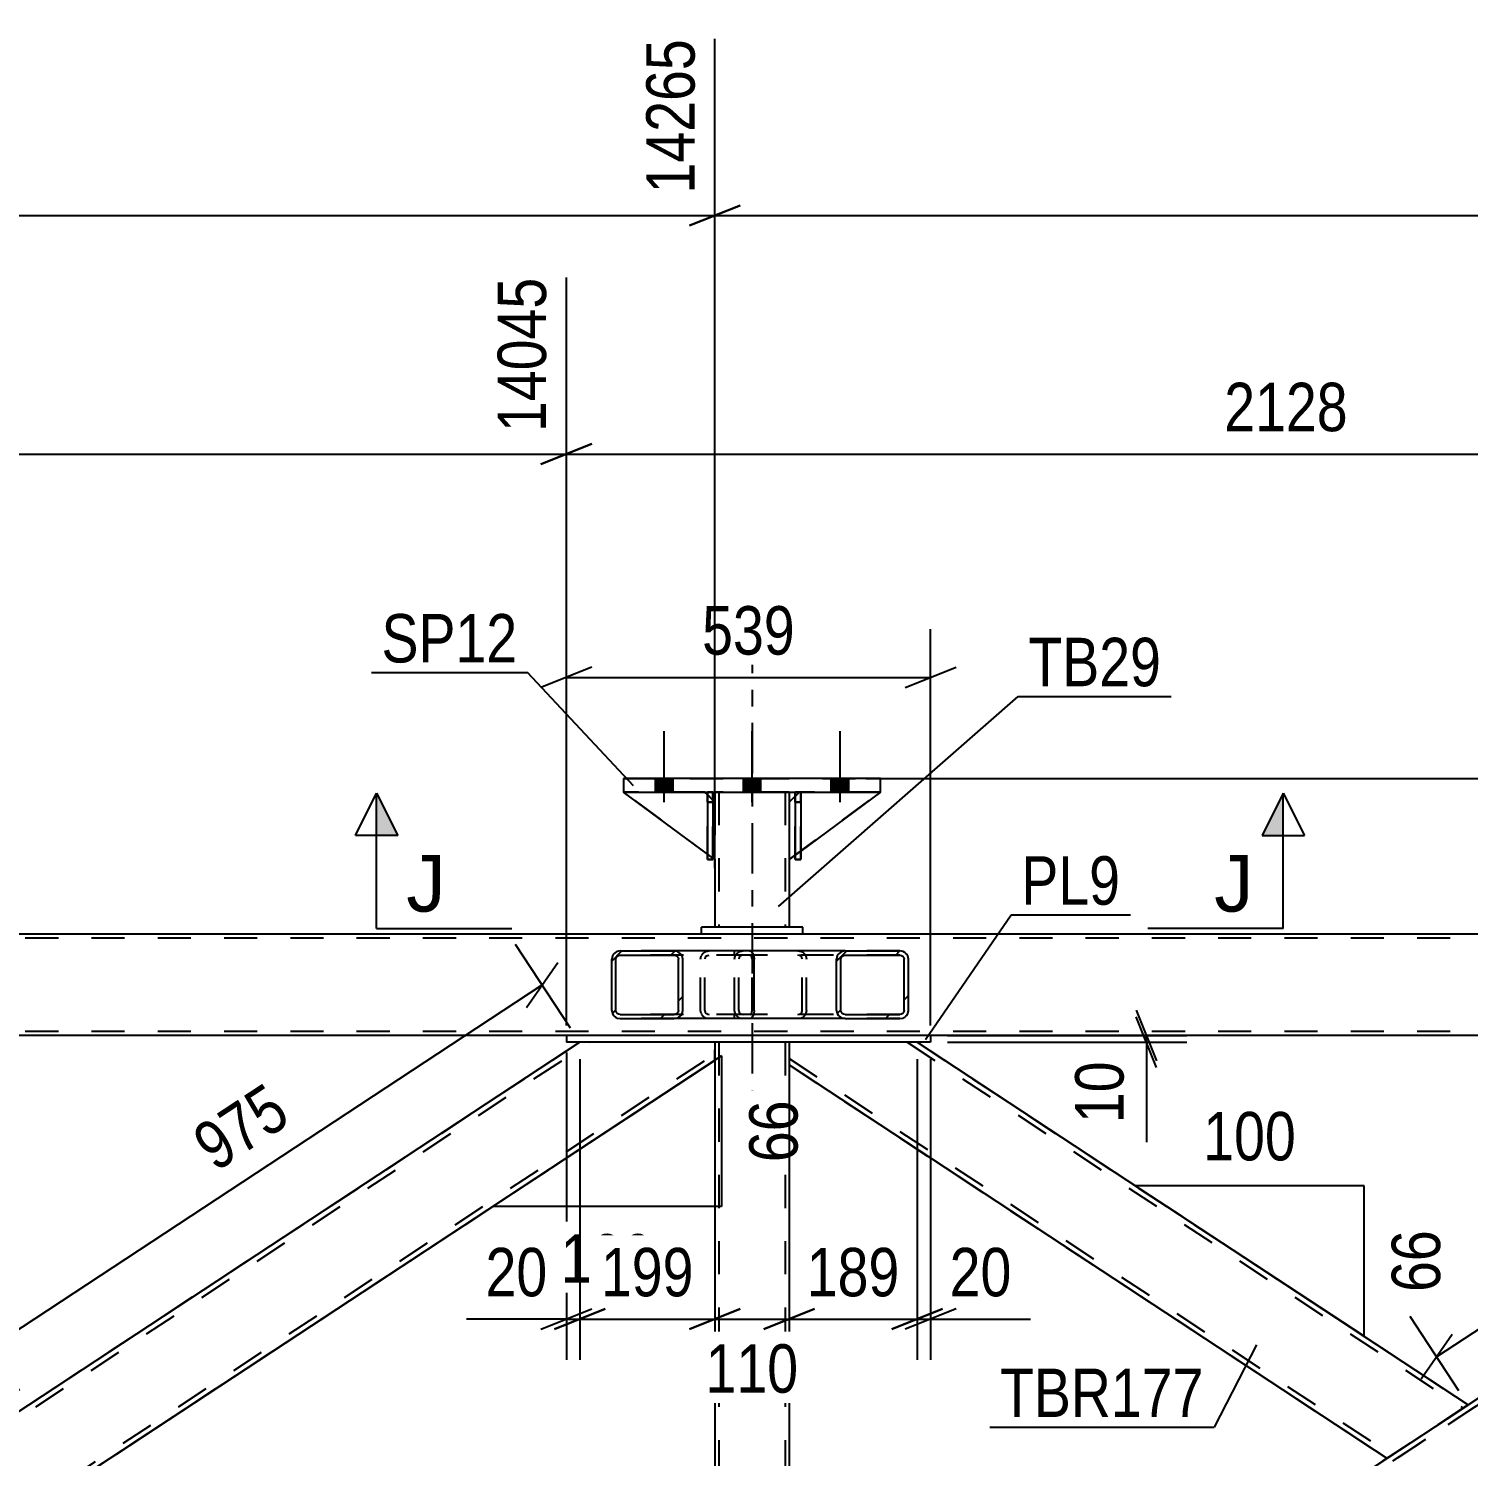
# Model space of a CAD drawing. Header units: millimetres. Extents: x -851 to 338, y -786 to 55.
# Drawn here: x -304.8 to -219.7, y -452.3 to -367.9 of the extents above; entities that cross this region are included whole.
import ezdxf

# ---------------------------------------------------------------- set-up
doc = ezdxf.new("R2010")
doc.units = ezdxf.units.MM
doc.linetypes.add('DXK_LINE_DOT2', pattern=[3.9198, 1.9599, -1.9599])
doc.linetypes.add('DXK_LINE_DOT3', pattern=[5.9187, 2.979, -0.9799, 0.9799, -0.9799])
doc.styles.add('Arial', font='ARIAL.TTF', dxfattribs={"height": 0.2})
doc.styles.add('Arial Narrow', font='ARIALN.TTF', dxfattribs={"height": 0.2})

# ---------------------------------------------------------------- blocks, each defined once
blk = doc.blocks.new('Bolt-232933133-2514 - 2503')
at = {"linetype": 'Continuous'}
for points in [[(-267.723, -413.059), (-266.683, -413.059), (-266.683, -412.259), (-267.723, -412.259)], [(-267.723, -413.059), (-266.683, -413.059), (-266.683, -412.259), (-267.723, -412.259)], [(-267.723, -413.059), (-266.683, -413.059), (-266.683, -412.259), (-267.723, -412.259)], [(-262.523, -413.059), (-261.483, -413.059), (-261.483, -412.259), (-262.523, -412.259)], [(-262.523, -413.059), (-261.483, -413.059), (-261.483, -412.259), (-262.523, -412.259)], [(-257.323, -413.059), (-256.283, -413.059), (-256.283, -412.259), (-257.323, -412.259)], [(-257.323, -413.059), (-256.283, -413.059), (-256.283, -412.259), (-257.323, -412.259)], [(-257.323, -413.059), (-256.283, -413.059), (-256.283, -412.259), (-257.323, -412.259)]]:
    blk.add_hatch(color=1, dxfattribs=at).paths.add_polyline_path(points)
at = {"color": 1, "linetype": 'Continuous'}
for p, q in [((-267.203, -413.659), (-267.203, -409.459)), ((-267.203, -413.659), (-267.203, -409.459)), ((-267.203, -413.659), (-267.203, -409.459)), ((-262.003, -413.659), (-262.003, -409.459)), ((-262.003, -413.659), (-262.003, -409.459)), ((-256.803, -413.659), (-256.803, -409.459)), ((-256.803, -413.659), (-256.803, -409.459)), ((-256.803, -413.659), (-256.803, -409.459)), ((-267.723, -413.059), (-267.723, -412.259)), ((-267.723, -413.059), (-267.723, -412.259)), ((-267.723, -413.059), (-267.723, -412.259)), ((-266.683, -413.059), (-266.683, -412.259)), ((-266.683, -413.059), (-266.683, -412.259)), ((-266.683, -413.059), (-266.683, -412.259)), ((-262.523, -413.059), (-262.523, -412.259)), ((-262.523, -413.059), (-262.523, -412.259)), ((-261.483, -413.059), (-261.483, -412.259)), ((-261.483, -413.059), (-261.483, -412.259)), ((-257.323, -413.059), (-257.323, -412.259)), ((-257.323, -413.059), (-257.323, -412.259)), ((-257.323, -413.059), (-257.323, -412.259)), ((-256.283, -413.059), (-256.283, -412.259)), ((-256.283, -413.059), (-256.283, -412.259)), ((-256.283, -413.059), (-256.283, -412.259))]:
    blk.add_line(p, q, dxfattribs=at)
blk = doc.blocks.new('Part-232933133-2861 - 2503')
at = {"color": 7, "linetype": 'DXK_LINE_DOT2'}
for p, q in [((-259.815, -427.86), (-259.815, -429.2)), ((-252.245, -427.86), (-259.815, -427.86)), ((-252.827, -427.86), (-219.942, -449.492)), ((-252.827, -427.86), (-219.942, -449.492)), ((-252.245, -427.86), (-219.651, -449.3)), ((-259.815, -428.817), (-224.164, -452.268)), ((-259.815, -428.817), (-224.164, -452.268)), ((-259.815, -429.2), (-224.455, -452.46)), ((-219.821, -449.412), (-220.233, -449.683)), ((-219.675, -449.316), (-219.651, -449.3)), ((-219.651, -449.3), (-219.675, -449.316)), ((-224.455, -452.46), (-224.431, -452.444)), ((-224.431, -452.444), (-224.455, -452.46)), ((-224.164, -452.268), (-224.141, -452.254)), ((-223.872, -452.077), (-223.872, -452.077)), ((-223.872, -452.077), (-223.872, -452.077))]:
    blk.add_line(p, q, dxfattribs=at)
at = {"color": 2, "linetype": 'Continuous'}
for p, q in [((-252.245, -427.86), (-219.651, -449.3)), ((-259.815, -429.2), (-224.455, -452.46)), ((-219.695, -449.329), (-220.233, -449.683)), ((-219.675, -449.316), (-219.695, -449.329)), ((-220.233, -449.683), (-224.431, -452.444))]:
    blk.add_line(p, q, dxfattribs=at)
blk = doc.blocks.new('Part-232933133-2669 - 2503')
at = {"color": 7, "linetype": 'DXK_LINE_DOT2'}
for p, q in [((-259.203, -413.059), (-259.803, -413.659)), ((-259.803, -417.059), (-254.403, -413.059)), ((-259.803, -413.659), (-259.803, -417.059)), ((-254.403, -413.059), (-259.203, -413.059))]:
    blk.add_line(p, q, dxfattribs=at)
blk = doc.blocks.new('Part-232933133-2673 - 2503')
at = {"color": 7, "linetype": 'DXK_LINE_DOT2'}
for p, q in [((-264.65, -413.659), (-264.65, -413.059)), ((-264.65, -413.059), (-264.65, -413.059)), ((-264.65, -413.059), (-264.65, -417.059)), ((-264.33, -413.059), (-264.65, -413.059)), ((-264.65, -417.059), (-264.65, -413.659)), ((-264.65, -413.659), (-264.33, -413.659)), ((-264.33, -413.659), (-264.33, -413.059)), ((-264.33, -417.059), (-264.33, -413.059)), ((-264.33, -413.659), (-264.33, -417.059)), ((-264.65, -417.059), (-264.33, -417.059))]:
    blk.add_line(p, q, dxfattribs=at)
blk = doc.blocks.new('Part-232933133-2670 - 2503')
at = {"color": 2, "linetype": 'Continuous'}
for p, q in [((-259.13, -413.059), (-259.45, -413.059)), ((-259.45, -413.059), (-259.45, -417.059)), ((-259.13, -413.059), (-259.13, -413.059)), ((-259.13, -413.059), (-259.13, -417.059)), ((-259.13, -417.059), (-259.45, -417.059))]:
    blk.add_line(p, q, dxfattribs=at)
at = {"color": 7, "linetype": 'DXK_LINE_DOT2'}
for p, q in [((-259.45, -413.659), (-259.45, -413.059)), ((-259.13, -413.659), (-259.45, -413.659)), ((-259.45, -413.659), (-259.45, -417.059)), ((-259.13, -413.659), (-259.13, -413.059)), ((-259.13, -413.059), (-259.13, -413.059)), ((-259.13, -417.059), (-259.13, -413.659))]:
    blk.add_line(p, q, dxfattribs=at)
blk = doc.blocks.new('Part-232933133-2667 - 2503')
at = {"color": 7, "linetype": 'DXK_LINE_DOT2'}
for p, q in [((-264.204, -417.059), (-269.603, -413.059)), ((-269.603, -413.059), (-264.804, -413.059)), ((-264.804, -413.059), (-264.204, -413.659)), ((-264.204, -413.659), (-264.804, -413.059)), ((-264.204, -413.659), (-264.204, -417.059)), ((-264.204, -413.659), (-264.204, -413.659)), ((-264.204, -413.659), (-264.204, -417.059))]:
    blk.add_line(p, q, dxfattribs=at)
blk = doc.blocks.new('Part-232933133-2666 - 2503')
at = {"color": 2, "linetype": 'Continuous'}
for p, q in [((-264.649, -416.729), (-269.603, -413.059)), ((-264.65, -413.213), (-264.804, -413.059)), ((-264.204, -413.659), (-264.33, -413.533)), ((-264.204, -413.659), (-264.204, -413.659)), ((-264.204, -417.059), (-264.204, -413.659)), ((-264.329, -416.966), (-264.204, -417.059)), ((-264.204, -417.059), (-264.204, -417.059))]:
    blk.add_line(p, q, dxfattribs=at)
at = {"color": 7, "linetype": 'DXK_LINE_DOT2'}
for p, q in [((-264.804, -413.059), (-269.603, -413.059)), ((-264.804, -413.059), (-264.204, -413.659)), ((-264.33, -413.533), (-264.65, -413.213)), ((-264.204, -413.659), (-264.204, -417.059)), ((-264.329, -416.966), (-264.649, -416.729))]:
    blk.add_line(p, q, dxfattribs=at)
blk = doc.blocks.new('Part-232933133-2602 - 2503')
at = {"color": 2, "linetype": 'Continuous'}
for p, q in [((-265.003, -421.46), (-791.796, -421.46)), ((-118.884, -421.46), (-259.003, -421.46)), ((-272.991, -427.46), (-336.579, -427.46)), ((-187.856, -427.46), (-251.445, -427.46))]:
    blk.add_line(p, q, dxfattribs=at)
at = {"color": 7, "linetype": 'DXK_LINE_DOT2'}
for p, q in [((-114.884, -421.7), (-791.796, -421.7)), ((-259.003, -421.46), (-265.003, -421.46)), ((-114.884, -427.22), (-791.796, -427.22)), ((-251.445, -427.46), (-272.991, -427.46))]:
    blk.add_line(p, q, dxfattribs=at)
blk = doc.blocks.new('Part-232933133-2671 - 2503')
at = {"color": 2, "linetype": 'Continuous'}
for p, q in [((-264.33, -413.059), (-264.65, -413.059)), ((-264.65, -413.059), (-264.649, -417.059)), ((-264.33, -413.059), (-264.33, -413.059)), ((-264.33, -413.059), (-264.329, -417.059)), ((-264.329, -417.059), (-264.649, -417.059))]:
    blk.add_line(p, q, dxfattribs=at)
at = {"color": 7, "linetype": 'DXK_LINE_DOT2'}
for p, q in [((-264.649, -413.659), (-264.65, -413.059)), ((-264.329, -413.659), (-264.649, -413.659)), ((-264.649, -413.659), (-264.649, -417.059)), ((-264.329, -413.659), (-264.33, -413.059)), ((-264.33, -413.059), (-264.33, -413.059)), ((-264.329, -417.059), (-264.329, -413.659))]:
    blk.add_line(p, q, dxfattribs=at)
blk = doc.blocks.new('Part-232933133-2668 - 2503')
at = {"color": 2, "linetype": 'Continuous'}
for p, q in [((-259.45, -413.306), (-259.803, -413.659)), ((-259.803, -413.659), (-259.803, -417.059)), ((-254.403, -413.059), (-259.13, -416.56)), ((-259.45, -416.797), (-259.803, -417.059))]:
    blk.add_line(p, q, dxfattribs=at)
at = {"color": 7, "linetype": 'DXK_LINE_DOT2'}
for p, q in [((-259.203, -413.059), (-259.45, -413.306)), ((-254.403, -413.059), (-259.203, -413.059)), ((-259.13, -416.56), (-259.45, -416.797))]:
    blk.add_line(p, q, dxfattribs=at)
blk = doc.blocks.new('Part-232933133-2672 - 2503')
at = {"color": 7, "linetype": 'DXK_LINE_DOT2'}
for p, q in [((-259.45, -413.659), (-259.45, -413.059)), ((-259.45, -413.059), (-259.45, -413.059)), ((-259.45, -413.059), (-259.45, -417.059)), ((-259.13, -413.059), (-259.45, -413.059)), ((-259.45, -417.059), (-259.45, -413.659)), ((-259.45, -413.659), (-259.13, -413.659)), ((-259.13, -413.659), (-259.13, -413.059)), ((-259.13, -417.059), (-259.13, -413.059)), ((-259.13, -413.659), (-259.13, -417.059)), ((-259.45, -417.059), (-259.13, -417.059))]:
    blk.add_line(p, q, dxfattribs=at)
blk = doc.blocks.new('Part-232933133-2674 - 2503')
at = {"color": 2, "linetype": 'Continuous'}
for p, q in [((-259.003, -421.06), (-265.003, -421.06)), ((-265.003, -421.46), (-265.003, -421.06)), ((-259.003, -421.46), (-259.003, -421.06)), ((-259.003, -421.46), (-265.003, -421.46))]:
    blk.add_line(p, q, dxfattribs=at)
blk = doc.blocks.new('Part-232933133-2679 - 2503')
at = {"color": 2, "linetype": 'Continuous'}
for p, q in [((-254.403, -412.259), (-269.603, -412.259)), ((-269.603, -412.259), (-269.603, -413.059)), ((-254.403, -413.059), (-254.403, -412.259)), ((-269.603, -413.059), (-254.403, -413.059))]:
    blk.add_line(p, q, dxfattribs=at)
at = {"color": 7, "linetype": 'DXK_LINE_DOT2'}
for p, q in [((-269.603, -412.259), (-254.403, -412.259)), ((-269.603, -413.059), (-254.403, -413.059))]:
    blk.add_line(p, q, dxfattribs=at)
blk = doc.blocks.new('Part-232933133-2694 - 2503')
at = {"color": 7, "linetype": 'DXK_LINE_DOT3'}
blk.add_line((-262.003, -403.059), (-262.003, -431.06), dxfattribs=at)
at = {"color": 2, "linetype": 'Continuous'}
for p, q in [((-264.203, -413.059), (-264.203, -413.659)), ((-259.803, -413.059), (-259.803, -413.659)), ((-264.203, -417.059), (-264.203, -421.06)), ((-259.803, -417.059), (-259.803, -421.06))]:
    blk.add_line(p, q, dxfattribs=at)
at = {"color": 7, "linetype": 'DXK_LINE_DOT2'}
for p, q in [((-259.803, -413.059), (-264.203, -413.059)), ((-264.203, -413.659), (-264.203, -417.059)), ((-263.963, -413.059), (-263.963, -421.06)), ((-260.043, -413.059), (-260.043, -421.06)), ((-259.803, -413.659), (-259.803, -417.059)), ((-259.803, -421.06), (-264.203, -421.06))]:
    blk.add_line(p, q, dxfattribs=at)
blk = doc.blocks.new('Part-232933133-2784 - 2503')
at = {"color": 2, "linetype": 'Continuous'}
for p, q in [((-251.445, -427.46), (-272.991, -427.46)), ((-272.991, -427.46), (-272.991, -427.86)), ((-251.445, -427.86), (-272.991, -427.86)), ((-251.445, -427.46), (-251.445, -427.86))]:
    blk.add_line(p, q, dxfattribs=at)
blk = doc.blocks.new('Part-232933133-2917 - 2503')
at = {"linetype": 'Continuous'}
h = blk.add_hatch(dxfattribs=at)
h.set_pattern_fill('', scale=0.7, style=0, pattern_type=0)
h.set_pattern_definition([(45, (-270.2689, -426.1638), (-1.57154, 1.57154), [])])
h.paths.add_polyline_path([(-270.307, -425.98), (-270.269, -426.164), (-270.16, -426.32), (-269.996, -426.424), (-269.804, -426.46), (-266.614, -426.46), (-266.422, -426.424), (-266.258, -426.32), (-266.149, -426.164), (-266.111, -425.98), (-266.111, -422.94), (-266.149, -422.756), (-266.258, -422.601), (-266.422, -422.497), (-266.614, -422.46), (-269.804, -422.46), (-269.996, -422.497), (-270.16, -422.601), (-270.269, -422.756), (-270.307, -422.94)])
h.paths.add_polyline_path([(-270.036, -422.848), (-269.982, -422.77), (-269.9, -422.718), (-269.804, -422.7), (-266.614, -422.7), (-266.518, -422.718), (-266.436, -422.77), (-266.382, -422.848), (-266.363, -422.94), (-266.363, -425.98), (-266.382, -426.072), (-266.436, -426.15), (-266.518, -426.202), (-266.614, -426.22), (-269.804, -426.22), (-269.9, -426.202), (-269.982, -426.15), (-270.036, -426.072), (-270.055, -425.98), (-270.055, -422.94)])
at = {"color": 2, "linetype": 'Continuous'}
for p, q in [((-270.269, -422.756), (-270.307, -422.94)), ((-270.307, -425.98), (-270.307, -422.94)), ((-270.055, -422.94), (-270.036, -422.848)), ((-270.055, -425.98), (-270.055, -422.94)), ((-270.036, -422.848), (-269.982, -422.77)), ((-269.804, -422.46), (-269.996, -422.497)), ((-269.982, -422.77), (-269.9, -422.718)), ((-269.9, -422.718), (-269.804, -422.7)), ((-269.804, -422.46), (-266.614, -422.46)), ((-269.804, -422.7), (-266.614, -422.7)), ((-262.142, -422.46), (-266.614, -422.46)), ((-266.422, -422.497), (-266.614, -422.46)), ((-266.614, -422.7), (-266.518, -422.718)), ((-266.518, -422.718), (-266.436, -422.77)), ((-266.436, -422.77), (-266.382, -422.848)), ((-266.382, -422.848), (-266.363, -422.94)), ((-266.363, -425.98), (-266.363, -422.94)), ((-266.111, -422.94), (-266.149, -422.756)), ((-266.111, -425.98), (-266.111, -422.94)), ((-262.142, -422.46), (-262.039, -422.497)), ((-262.039, -422.497), (-261.952, -422.601)), ((-261.952, -422.601), (-261.893, -422.756)), ((-261.893, -422.756), (-261.873, -422.94)), ((-261.873, -425.98), (-261.873, -422.94)), ((-270.307, -425.98), (-270.269, -426.164)), ((-270.036, -426.072), (-270.055, -425.98)), ((-269.982, -426.15), (-270.036, -426.072)), ((-269.996, -426.424), (-269.804, -426.46)), ((-269.9, -426.202), (-269.982, -426.15)), ((-269.804, -426.22), (-269.9, -426.202)), ((-269.804, -426.22), (-266.614, -426.22)), ((-269.804, -426.46), (-266.614, -426.46)), ((-266.518, -426.202), (-266.614, -426.22)), ((-266.614, -426.46), (-266.422, -426.424)), ((-262.142, -426.46), (-266.614, -426.46)), ((-266.436, -426.15), (-266.518, -426.202)), ((-266.382, -426.072), (-266.436, -426.15)), ((-266.363, -425.98), (-266.382, -426.072)), ((-266.149, -426.164), (-266.111, -425.98)), ((-262.039, -426.424), (-262.142, -426.46)), ((-261.952, -426.32), (-262.039, -426.424)), ((-261.893, -426.164), (-261.952, -426.32)), ((-261.873, -425.98), (-261.893, -426.164))]:
    blk.add_line(p, q, dxfattribs=at)
at = {"color": 7, "linetype": 'DXK_LINE_DOT2'}
for p, q in [((-266.614, -422.46), (-269.804, -422.46)), ((-262.142, -422.7), (-269.804, -422.7)), ((-265.052, -422.94), (-265.014, -422.756)), ((-265.052, -425.98), (-265.052, -422.94)), ((-264.781, -422.848), (-264.801, -422.94)), ((-264.801, -425.98), (-264.801, -422.94)), ((-264.727, -422.77), (-264.781, -422.848)), ((-264.742, -422.497), (-264.549, -422.46)), ((-264.727, -422.77), (-264.705, -422.756)), ((-264.705, -422.756), (-264.645, -422.718)), ((-264.645, -422.718), (-264.549, -422.7)), ((-263.04, -422.7), (-263.04, -422.46)), ((-262.09, -422.718), (-262.142, -422.7)), ((-262.047, -422.77), (-262.09, -422.718)), ((-262.017, -422.848), (-262.047, -422.77)), ((-262.007, -422.94), (-262.017, -422.848)), ((-262.007, -425.98), (-262.007, -422.94)), ((-262.142, -426.22), (-269.804, -426.22)), ((-266.614, -426.46), (-269.804, -426.46)), ((-265.014, -426.164), (-265.052, -425.98)), ((-264.801, -425.98), (-264.781, -426.072)), ((-264.781, -426.072), (-264.727, -426.15)), ((-264.549, -426.46), (-264.742, -426.424)), ((-264.727, -426.15), (-264.705, -426.164)), ((-264.705, -426.164), (-264.645, -426.202)), ((-264.645, -426.202), (-264.549, -426.22)), ((-263.04, -426.46), (-263.04, -426.22)), ((-262.142, -426.22), (-262.09, -426.202)), ((-262.09, -426.202), (-262.047, -426.15)), ((-262.047, -426.15), (-262.017, -426.072)), ((-262.017, -426.072), (-262.007, -425.98))]:
    blk.add_line(p, q, dxfattribs=at)
at = {"color": 2, "linetype": 'Continuous'}
for centre, start, end in [((-269.819, -422.956), 111.15131, 156.10486), ((-266.599, -422.956), 23.89514, 68.84869), ((-269.819, -425.964), 203.89514, 248.84869), ((-266.599, -425.964), 291.15131, 336.10486)]:
    blk.add_arc(centre, 0.492, start, end, dxfattribs=at)
at = {"color": 7, "linetype": 'DXK_LINE_DOT2'}
for centre, start, end in [((-264.564, -422.956), 111.15132, 156.10486), ((-264.564, -425.964), 203.89514, 248.84868)]:
    blk.add_arc(centre, 0.492, start, end, dxfattribs=at)
blk = doc.blocks.new('Part-232933133-2937 - 2503')
at = {"color": 7, "linetype": 'DXK_LINE_DOT2'}
for p, q in [((-259.815, -427.86), (-264.215, -427.86)), ((-264.215, -427.86), (-264.215, -428.321)), ((-263.975, -427.86), (-263.975, -477.419)), ((-260.055, -427.86), (-260.055, -477.419)), ((-259.815, -476.337), (-259.815, -477.419)), ((-264.179, -477.419), (-264.215, -477.419)), ((-264.215, -477.419), (-263.946, -477.419)), ((-260.083, -477.419), (-259.815, -477.419))]:
    blk.add_line(p, q, dxfattribs=at)
at = {"color": 2, "linetype": 'Continuous'}
for p, q in [((-259.815, -427.86), (-259.815, -476.337)), ((-264.215, -428.321), (-264.215, -477.419)), ((-260.295, -477.419), (-263.946, -477.419)), ((-260.112, -477.419), (-260.295, -477.419)), ((-260.083, -477.419), (-260.112, -477.419))]:
    blk.add_line(p, q, dxfattribs=at)
blk = doc.blocks.new('Part-232933133-3032 - 2503')
at = {"color": 7, "linetype": 'DXK_LINE_DOT2'}
for p, q in [((-272.191, -427.86), (-347.533, -477.419)), ((-346.951, -477.419), (-271.608, -427.86)), ((-346.951, -477.419), (-271.608, -427.86)), ((-264.215, -427.86), (-272.191, -427.86)), ((-264.215, -427.86), (-264.215, -428.314)), ((-264.215, -427.86), (-264.215, -428.314)), ((-264.215, -427.86), (-264.215, -428.314)), ((-338.508, -477.419), (-264.215, -428.55)), ((-338.508, -477.419), (-264.215, -428.551)), ((-337.925, -477.419), (-264.215, -428.934)), ((-264.215, -428.303), (-264.215, -428.461)), ((-264.215, -428.461), (-264.215, -428.314)), ((-264.215, -428.314), (-264.215, -428.439)), ((-264.215, -428.438), (-264.215, -428.314)), ((-264.215, -428.521), (-264.215, -428.438)), ((-264.215, -428.439), (-264.215, -428.522)), ((-264.215, -428.709), (-264.215, -428.461)), ((-264.215, -428.461), (-264.215, -428.709)), ((-264.215, -428.55), (-264.215, -428.521)), ((-264.215, -428.522), (-264.215, -428.551)), ((-264.215, -428.55), (-264.215, -428.551)), ((-264.215, -428.876), (-264.215, -428.709)), ((-264.215, -428.709), (-264.215, -428.875)), ((-264.215, -428.875), (-264.215, -428.934)), ((-264.215, -428.934), (-264.215, -428.876)), ((-264.215, -428.934), (-264.215, -428.934)), ((-264.215, -428.934), (-264.215, -428.934)), ((-304.811, -449.317), (-309.562, -452.442)), ((-299.984, -452.462), (-304.781, -455.618)), ((-347.352, -477.3), (-347.533, -477.419)), ((-347.533, -477.419), (-347.533, -477.419)), ((-347.533, -477.419), (-337.925, -477.419))]:
    blk.add_line(p, q, dxfattribs=at)
at = {"color": 2, "linetype": 'Continuous'}
for p, q in [((-272.191, -427.86), (-304.811, -449.317)), ((-264.215, -427.86), (-264.215, -428.303)), ((-264.215, -428.934), (-299.984, -452.462)), ((-309.562, -452.442), (-347.352, -477.3)), ((-304.781, -455.618), (-337.925, -477.419))]:
    blk.add_line(p, q, dxfattribs=at)
blk = doc.blocks.new('Part-232933133-3042 - 2503')
at = {"color": 7, "linetype": 'DXK_LINE_DOT2'}
for p, q in [((-259.815, -476.103), (-186.474, -427.86)), ((-186.474, -427.86), (-259.815, -476.102)), ((-187.056, -427.86), (-259.815, -475.719)), ((-253.374, -477.419), (-178.031, -427.86)), ((-253.374, -477.419), (-178.031, -427.86)), ((-177.448, -427.86), (-252.791, -477.419)), ((-177.448, -427.86), (-187.056, -427.86)), ((-177.448, -427.86), (-177.448, -427.86)), ((-219.675, -449.316), (-224.43, -452.444)), ((-214.848, -452.461), (-219.649, -455.619)), ((-259.815, -475.719), (-259.815, -476.486)), ((-259.815, -475.719), (-259.815, -475.719)), ((-259.815, -476.102), (-259.815, -476.103)), ((-259.815, -476.486), (-259.815, -476.486)), ((-252.791, -477.419), (-259.815, -477.419)), ((-252.791, -477.419), (-252.791, -477.419))]:
    blk.add_line(p, q, dxfattribs=at)
at = {"color": 2, "linetype": 'Continuous'}
for p, q in [((-187.056, -427.86), (-219.675, -449.316)), ((-177.448, -427.86), (-214.848, -452.461)), ((-224.43, -452.444), (-259.815, -475.719)), ((-219.649, -455.619), (-252.791, -477.419)), ((-259.815, -477.419), (-259.815, -476.338))]:
    blk.add_line(p, q, dxfattribs=at)
blk = doc.blocks.new('Part-232933133-3059 - 2503')
at = {"linetype": 'Continuous'}
h = blk.add_hatch(dxfattribs=at)
h.set_pattern_fill('', scale=0.7, style=0, pattern_type=0)
h.set_pattern_definition([(45, (-256.9692, -426.1638), (-1.57154, 1.57154), [])])
h.paths.add_polyline_path([(-257.008, -425.98), (-256.969, -426.164), (-256.858, -426.32), (-256.693, -426.424), (-256.497, -426.46), (-253.262, -426.46), (-253.067, -426.424), (-252.901, -426.32), (-252.79, -426.164), (-252.751, -425.98), (-252.751, -422.94), (-252.79, -422.756), (-252.901, -422.601), (-253.067, -422.497), (-253.262, -422.46), (-256.497, -422.46), (-256.693, -422.497), (-256.858, -422.601), (-256.969, -422.756), (-257.008, -422.94)])
h.paths.add_polyline_path([(-256.733, -422.848), (-256.678, -422.77), (-256.595, -422.718), (-256.497, -422.7), (-253.262, -422.7), (-253.164, -422.718), (-253.082, -422.77), (-253.026, -422.848), (-253.007, -422.94), (-253.007, -425.98), (-253.026, -426.072), (-253.082, -426.15), (-253.164, -426.202), (-253.262, -426.22), (-256.497, -426.22), (-256.595, -426.202), (-256.678, -426.15), (-256.733, -426.072), (-256.753, -425.98), (-256.753, -422.94)])
at = {"color": 7, "linetype": 'DXK_LINE_DOT2'}
for p, q in [((-263.04, -422.94), (-263.001, -422.756)), ((-263.04, -425.98), (-263.04, -422.94)), ((-262.765, -422.848), (-262.784, -422.94)), ((-262.784, -425.98), (-262.784, -422.94)), ((-262.709, -422.77), (-262.765, -422.848)), ((-262.724, -422.497), (-262.529, -422.46)), ((-262.626, -422.718), (-262.709, -422.77)), ((-262.529, -422.7), (-262.626, -422.718)), ((-262.142, -422.46), (-262.529, -422.46)), ((-253.262, -422.7), (-262.529, -422.7)), ((-259.294, -422.46), (-259.098, -422.497)), ((-259.196, -422.718), (-259.294, -422.7)), ((-259.113, -422.77), (-259.196, -422.718)), ((-259.058, -422.848), (-259.113, -422.77)), ((-259.038, -422.94), (-259.058, -422.848)), ((-259.038, -425.98), (-259.038, -422.94)), ((-258.822, -422.756), (-258.783, -422.94)), ((-258.783, -425.98), (-258.783, -422.94)), ((-253.262, -422.46), (-256.497, -422.46)), ((-263.001, -426.164), (-263.04, -425.98)), ((-262.784, -425.98), (-262.765, -426.072)), ((-262.765, -426.072), (-262.709, -426.15)), ((-262.529, -426.46), (-262.724, -426.424)), ((-262.709, -426.15), (-262.626, -426.202)), ((-262.626, -426.202), (-262.529, -426.22)), ((-253.262, -426.22), (-262.529, -426.22)), ((-262.142, -426.46), (-262.529, -426.46)), ((-259.294, -426.22), (-259.196, -426.202)), ((-259.098, -426.424), (-259.294, -426.46)), ((-259.196, -426.202), (-259.113, -426.15)), ((-259.113, -426.15), (-259.058, -426.072)), ((-259.058, -426.072), (-259.038, -425.98)), ((-258.783, -425.98), (-258.822, -426.164)), ((-253.262, -426.46), (-256.497, -426.46))]:
    blk.add_line(p, q, dxfattribs=at)
at = {"color": 2, "linetype": 'Continuous'}
for p, q in [((-256.497, -422.46), (-262.142, -422.46)), ((-256.969, -422.756), (-257.008, -422.94)), ((-257.008, -425.98), (-257.008, -422.94)), ((-256.753, -422.94), (-256.733, -422.848)), ((-256.753, -425.98), (-256.753, -422.94)), ((-256.733, -422.848), (-256.678, -422.77)), ((-256.497, -422.46), (-256.693, -422.497)), ((-256.678, -422.77), (-256.595, -422.718)), ((-256.595, -422.718), (-256.497, -422.7)), ((-256.497, -422.46), (-253.262, -422.46)), ((-256.497, -422.7), (-253.262, -422.7)), ((-253.067, -422.497), (-253.262, -422.46)), ((-253.262, -422.7), (-253.164, -422.718)), ((-253.164, -422.718), (-253.082, -422.77)), ((-253.082, -422.77), (-253.026, -422.848)), ((-253.026, -422.848), (-253.007, -422.94)), ((-253.007, -425.98), (-253.007, -422.94)), ((-252.751, -422.94), (-252.79, -422.756)), ((-252.751, -425.98), (-252.751, -422.94)), ((-256.497, -426.46), (-262.142, -426.46)), ((-257.008, -425.98), (-256.969, -426.164)), ((-256.733, -426.072), (-256.753, -425.98)), ((-256.678, -426.15), (-256.733, -426.072)), ((-256.693, -426.424), (-256.497, -426.46)), ((-256.595, -426.202), (-256.678, -426.15)), ((-256.497, -426.22), (-256.595, -426.202)), ((-256.497, -426.22), (-253.262, -426.22)), ((-256.497, -426.46), (-253.262, -426.46)), ((-253.164, -426.202), (-253.262, -426.22)), ((-253.262, -426.46), (-253.067, -426.424)), ((-253.082, -426.15), (-253.164, -426.202)), ((-253.026, -426.072), (-253.082, -426.15)), ((-253.007, -425.98), (-253.026, -426.072)), ((-252.79, -426.164), (-252.751, -425.98))]:
    blk.add_line(p, q, dxfattribs=at)
at = {"color": 7, "linetype": 'DXK_LINE_DOT2'}
for centre, start, end in [((-262.548, -422.961), 110.75832, 155.68004), ((-259.274, -422.961), 24.31996, 69.24168), ((-262.548, -425.959), 204.31996, 249.24168), ((-259.274, -425.959), 290.75832, 335.68004)]:
    blk.add_arc(centre, 0.496, start, end, dxfattribs=at)
at = {"color": 2, "linetype": 'Continuous'}
for centre, start, end in [((-256.517, -422.961), 110.75832, 155.68004), ((-253.243, -422.961), 24.31996, 69.24168), ((-256.517, -425.959), 204.31996, 249.24168), ((-253.243, -425.959), 290.75832, 335.68004)]:
    blk.add_arc(centre, 0.496, start, end, dxfattribs=at)
blk = doc.blocks.new('StraightDimension-232933133-36114 - 2503')
at = {"color": 7, "linetype": 'Continuous'}
for p, q in [((-252.245, -428.86), (-252.245, -446.631)), ((-251.445, -428.86), (-251.445, -446.631)), ((-253.745, -444.831), (-250.745, -443.631)), ((-249.945, -443.631), (-252.945, -444.831)), ((-252.245, -444.231), (-251.445, -444.231)), ((-251.445, -444.231), (-245.539, -444.231)), ((-251.445, -444.231), (-245.539, -444.231))]:
    blk.add_line(p, q, dxfattribs=at)
at = {"color": 0}
blk.add_wipeout([(-246.064, -443.481), (-246.064, -439.281), (-250.92, -439.281), (-250.92, -443.481)], dxfattribs=at)
at = {"color": 3, "style": 'Arial Narrow'}
blk.add_text('20', height=2.8633, dxfattribs=at).set_placement((-250.32, -442.881))
blk = doc.blocks.new('StraightDimension-232933133-36118 - 2503')
at = {"color": 7, "linetype": 'Continuous'}
for p, q in [((-272.991, -428.46), (-272.991, -446.631)), ((-272.191, -428.86), (-272.191, -446.631)), ((-272.991, -444.231), (-278.897, -444.231)), ((-272.991, -444.231), (-278.897, -444.231)), ((-274.491, -444.831), (-271.491, -443.631)), ((-270.691, -443.631), (-273.691, -444.831)), ((-272.991, -444.231), (-272.191, -444.231))]:
    blk.add_line(p, q, dxfattribs=at)
at = {"color": 0}
blk.add_wipeout([(-273.516, -443.481), (-273.516, -439.281), (-278.372, -439.281), (-278.372, -443.481)], dxfattribs=at)
at = {"color": 3, "style": 'Arial Narrow'}
blk.add_text('20', height=2.8633, dxfattribs=at).set_placement((-277.772, -442.881))
blk = doc.blocks.new('AngleDimension-232933133-3783 - 2503')
at = {"color": 7, "linetype": 'Continuous'}
for p, q in [((-263.812, -428.669), (-277.346, -437.571)), ((-263.812, -428.669), (-263.812, -437.571)), ((-299.604, -452.212), (-277.346, -437.571)), ((-263.812, -437.571), (-277.346, -437.571))]:
    blk.add_line(p, q, dxfattribs=at)
at = {"color": 0}
for points in [[(-258.712, -430.692), (-262.912, -430.692), (-262.912, -435.548), (-258.712, -435.548)], [(-267.237, -442.671), (-267.237, -438.471), (-273.921, -438.471), (-273.921, -442.671)]]:
    blk.add_wipeout(points, dxfattribs=at)
at = {"color": 3, "style": 'Arial Narrow'}
blk.add_text('66', height=2.8633, rotation=90.00021, dxfattribs=at).set_placement((-259.312, -434.948))
blk.add_text('100', height=2.8633, dxfattribs=at).set_placement((-273.321, -442.071))
blk = doc.blocks.new('StraightDimension-232933133-36000 - 2503')
at = {"color": 7, "linetype": 'Continuous'}
for p, q in [((-272.74, -427.025), (-275.989, -422.086)), ((-275.346, -425.793), (-273.499, -423.141)), ((-307.017, -445.907), (-274.423, -424.467)), ((-305.335, -448.465), (-308.583, -443.526)), ((-306.093, -444.581), (-307.94, -447.232))]:
    blk.add_line(p, q, dxfattribs=at)
at = {"color": 0}
blk.add_wipeout([(-288.34, -432.724), (-290.648, -429.215), (-296.232, -432.888), (-293.924, -436.397)], dxfattribs=at)
at = {"color": 3, "style": 'Arial Narrow'}
blk.add_text('975', height=2.8633, rotation=33.33468, dxfattribs=at).set_placement((-293.753, -435.566))
blk = doc.blocks.new('StraightDimension-232933133-36117 - 2503')
at = {"color": 7, "linetype": 'Continuous'}
for p, q in [((-272.191, -428.86), (-272.191, -446.631)), ((-264.215, -429.934), (-264.215, -446.631)), ((-273.691, -444.831), (-270.691, -443.631)), ((-272.191, -444.231), (-264.215, -444.231)), ((-262.715, -443.631), (-265.715, -444.831))]:
    blk.add_line(p, q, dxfattribs=at)
at = {"color": 0}
blk.add_wipeout([(-264.861, -443.481), (-264.861, -439.281), (-271.545, -439.281), (-271.545, -443.481)], dxfattribs=at)
at = {"color": 3, "style": 'Arial Narrow'}
blk.add_text('199', height=2.8633, dxfattribs=at).set_placement((-270.945, -442.881))
blk = doc.blocks.new('StraightDimension-232933133-3221 - 2503')
at = {"color": 7, "linetype": 'Continuous'}
for p, q in [((-239.284, -425.96), (-238.084, -428.96)), ((-238.084, -429.36), (-239.284, -426.36)), ((-250.445, -427.46), (-236.284, -427.46)), ((-250.445, -427.86), (-236.284, -427.86)), ((-238.684, -427.86), (-238.684, -427.46)), ((-238.684, -427.86), (-238.684, -433.766)), ((-238.684, -427.86), (-238.684, -433.766))]:
    blk.add_line(p, q, dxfattribs=at)
at = {"color": 0}
blk.add_wipeout([(-239.434, -428.385), (-243.634, -428.385), (-243.634, -433.241), (-239.434, -433.241)], dxfattribs=at)
at = {"color": 3, "style": 'Arial Narrow'}
blk.add_text('10', height=2.8633, rotation=90.00021, dxfattribs=at).set_placement((-240.034, -432.641))
blk = doc.blocks.new('StraightDimension-232933133-38887 - 2503')
at = {"color": 7, "linetype": 'Continuous'}
for p, q in [((-187.606, -427.025), (-190.49, -422.639)), ((-189.848, -426.346), (-188.001, -423.695)), ((-221.519, -446.46), (-188.924, -425.02)), ((-220.2, -448.465), (-223.085, -444.079)), ((-220.595, -445.135), (-222.442, -447.786))]:
    blk.add_line(p, q, dxfattribs=at)
at = {"color": 0}
blk.add_wipeout([(-202.841, -433.277), (-205.149, -429.768), (-210.734, -433.441), (-208.426, -436.95)], dxfattribs=at)
at = {"color": 3, "style": 'Arial Narrow'}
blk.add_text('975', height=2.8633, rotation=33.33468, dxfattribs=at).set_placement((-208.254, -436.119))
blk = doc.blocks.new('StraightDimension-232933133-4131 - 2503')
at = {"color": 7, "linetype": 'Continuous'}
for p, q in [((-272.991, -426.86), (-272.991, -403.433)), ((-251.445, -426.86), (-251.445, -403.433)), ((-271.491, -405.683), (-274.491, -406.883)), ((-252.945, -406.883), (-249.945, -405.683)), ((-272.991, -406.283), (-251.445, -406.283))]:
    blk.add_line(p, q, dxfattribs=at)
at = {"color": 0}
blk.add_wipeout([(-258.876, -405.533), (-258.876, -401.333), (-265.56, -401.333), (-265.56, -405.533)], dxfattribs=at)
at = {"color": 3, "style": 'Arial Narrow'}
blk.add_text('539', height=2.8633, dxfattribs=at).set_placement((-264.96, -404.933))
blk = doc.blocks.new('StraightDimension-232933133-13949 - 2503')
at = {"color": 7, "linetype": 'Continuous'}
for p, q in [((-264.203, -417.57), (-264.203, -368.527)), ((-262.703, -378.368), (-265.703, -379.568)), ((-264.203, -378.968), (-114.884, -378.968))]:
    blk.add_line(p, q, dxfattribs=at)
blk = doc.blocks.new('StraightDimension-232933133-13950 - 2503')
at = {"color": 7, "linetype": 'Continuous'}
for p, q in [((-264.203, -417.57), (-264.203, -368.527)), ((-265.703, -379.568), (-262.703, -378.368)), ((-519.617, -378.968), (-264.203, -378.968))]:
    blk.add_line(p, q, dxfattribs=at)
at = {"color": 0, "linetype": 'Continuous'}
blk.add_wipeout([(-264.803, -367.927), (-269.003, -367.927), (-269.003, -378.268), (-264.803, -378.268)], dxfattribs=at)
at = {"color": 3, "linetype": 'Continuous', "style": 'Arial Narrow'}
blk.add_text('14265', height=2.8633, rotation=90.00021, dxfattribs=at).set_placement((-265.403, -377.668))
blk = doc.blocks.new('StraightDimension-232933133-34375 - 2503')
at = {"color": 7, "linetype": 'Continuous'}
for p, q in [((-272.991, -426.46), (-272.991, -382.631)), ((-271.491, -392.472), (-274.491, -393.672)), ((-272.991, -393.072), (-187.856, -393.072))]:
    blk.add_line(p, q, dxfattribs=at)
at = {"color": 0}
blk.add_wipeout([(-226.167, -392.322), (-226.167, -388.122), (-234.68, -388.122), (-234.68, -392.322)], dxfattribs=at)
at = {"color": 3, "style": 'Arial Narrow'}
blk.add_text('2128', height=2.8633, dxfattribs=at).set_placement((-234.08, -391.722))
blk = doc.blocks.new('StraightDimension-232933133-34376 - 2503')
at = {"color": 7, "linetype": 'Continuous'}
for p, q in [((-272.991, -426.46), (-272.991, -382.631)), ((-358.125, -393.072), (-272.991, -393.072)), ((-274.491, -393.672), (-271.491, -392.472))]:
    blk.add_line(p, q, dxfattribs=at)
at = {"color": 0, "linetype": 'Continuous'}
blk.add_wipeout([(-273.591, -382.031), (-277.791, -382.031), (-277.791, -392.372), (-273.591, -392.372)], dxfattribs=at)
at = {"color": 3, "linetype": 'Continuous', "style": 'Arial Narrow'}
blk.add_text('14045', height=2.8633, rotation=90.00021, dxfattribs=at).set_placement((-274.191, -391.772))
blk = doc.blocks.new('StraightDimension-232933133-36010 - 2503')
at = {"color": 7, "linetype": 'Continuous'}
blk.add_line((-255.283, -412.259), (-84.219, -412.259), dxfattribs=at)
blk = doc.blocks.new('StraightDimension-232933133-36115 - 2503')
at = {"color": 7, "linetype": 'Continuous'}
for p, q in [((-252.245, -428.86), (-252.245, -446.631)), ((-259.815, -430.2), (-259.815, -446.631)), ((-261.315, -444.831), (-258.315, -443.631)), ((-259.815, -444.231), (-252.245, -444.231)), ((-250.745, -443.631), (-253.745, -444.831))]:
    blk.add_line(p, q, dxfattribs=at)
at = {"color": 0}
blk.add_wipeout([(-252.688, -443.481), (-252.688, -439.281), (-259.372, -439.281), (-259.372, -443.481)], dxfattribs=at)
at = {"color": 3, "style": 'Arial Narrow'}
blk.add_text('189', height=2.8633, dxfattribs=at).set_placement((-258.772, -442.881))
blk = doc.blocks.new('StraightDimension-232933133-36116 - 2503')
at = {"color": 7, "linetype": 'Continuous'}
for p, q in [((-264.215, -429.934), (-264.215, -447.081)), ((-259.815, -430.2), (-259.815, -447.081)), ((-265.715, -444.831), (-262.715, -443.631)), ((-264.215, -444.231), (-259.815, -444.231)), ((-258.315, -443.631), (-261.315, -444.831))]:
    blk.add_line(p, q, dxfattribs=at)
at = {"color": 0}
blk.add_wipeout([(-258.673, -449.181), (-258.673, -444.981), (-265.357, -444.981), (-265.357, -449.181)], dxfattribs=at)
at = {"color": 3, "style": 'Arial Narrow'}
blk.add_text('110', height=2.8633, dxfattribs=at).set_placement((-264.757, -448.581))
blk = doc.blocks.new('AngleDimension-232933133-58735 - 2503')
at = {"color": 7, "linetype": 'Continuous'}
for p, q in [((-236.571, -438.17), (-239.347, -436.344)), ((-225.812, -436.344), (-239.347, -436.344)), ((-225.812, -445.247), (-239.347, -436.344)), ((-225.812, -445.247), (-225.812, -436.344))]:
    blk.add_line(p, q, dxfattribs=at)
at = {"color": 0}
for points in [[(-229.237, -435.444), (-229.237, -431.244), (-235.922, -431.244), (-235.922, -435.444)], [(-220.712, -438.368), (-224.912, -438.368), (-224.912, -443.224), (-220.712, -443.224)]]:
    blk.add_wipeout(points, dxfattribs=at)
at = {"color": 3, "style": 'Arial Narrow'}
blk.add_text('100', height=2.8633, dxfattribs=at).set_placement((-235.322, -434.844))
blk.add_text('66', height=2.8633, rotation=90.00021, dxfattribs=at).set_placement((-221.312, -442.624))
blk = doc.blocks.new('Mark-232933133-2675 - 2503')
at = {"color": 30, "linetype": 'Continuous'}
for p in [(-284.523, -406), (-269.022, -412.693)]:
    blk.add_line(p, (-275.284, -406), dxfattribs=at)
at = {"color": 0}
blk.add_wipeout([(-275.884, -405.4), (-275.884, -402.4), (-283.923, -402.4), (-283.923, -405.4)], dxfattribs=at)
blk.add_wipeout([(-275.884, -405.4), (-275.884, -402.4), (-283.923, -402.4), (-283.923, -405.4)], dxfattribs=at)
at = {"color": 3, "style": 'Arial Narrow'}
blk.add_text('SP12', height=2.8633, dxfattribs=at).set_placement((-283.923, -405.4))
blk = doc.blocks.new('Mark-232933133-2690 - 2503')
at = {"color": 30, "linetype": 'Continuous'}
for p, q in [((-260.434, -419.828), (-246.265, -407.404)), ((-246.265, -407.404), (-237.211, -407.404))]:
    blk.add_line(p, q, dxfattribs=at)
at = {"color": 0}
blk.add_wipeout([(-237.811, -406.804), (-237.811, -403.804), (-245.665, -403.804), (-245.665, -406.804)], dxfattribs=at)
blk.add_wipeout([(-237.811, -406.804), (-237.811, -403.804), (-245.665, -403.804), (-245.665, -406.804)], dxfattribs=at)
at = {"color": 3, "style": 'Arial Narrow'}
blk.add_text('TB29', height=2.8633, dxfattribs=at).set_placement((-245.665, -406.804))
blk = doc.blocks.new('Mark-232933133-2780 - 2503')
at = {"color": 30, "linetype": 'Continuous'}
for p, q in [((-251.753, -427.701), (-246.682, -420.324)), ((-246.682, -420.324), (-239.634, -420.324))]:
    blk.add_line(p, q, dxfattribs=at)
at = {"color": 0}
blk.add_wipeout([(-240.234, -419.724), (-240.234, -416.724), (-246.082, -416.724), (-246.082, -419.724)], dxfattribs=at)
blk.add_wipeout([(-240.234, -419.724), (-240.234, -416.724), (-246.082, -416.724), (-246.082, -419.724)], dxfattribs=at)
at = {"color": 3, "style": 'Arial Narrow'}
blk.add_text('PL9', height=2.8633, dxfattribs=at).set_placement((-246.082, -419.724))
blk = doc.blocks.new('Mark-232933133-2857 - 2503')
at = {"color": 30, "linetype": 'Continuous'}
for p in [(-232.18, -445.745), (-247.941, -450.619)]:
    blk.add_line(p, (-234.685, -450.619), dxfattribs=at)
at = {"color": 0}
blk.add_wipeout([(-235.285, -450.019), (-235.285, -447.019), (-247.341, -447.019), (-247.341, -450.019)], dxfattribs=at)
blk.add_wipeout([(-235.285, -450.019), (-235.285, -447.019), (-247.341, -447.019), (-247.341, -450.019)], dxfattribs=at)
at = {"color": 3, "style": 'Arial Narrow'}
blk.add_text('TBR177', height=2.8633, dxfattribs=at).set_placement((-247.341, -450.019))
blk = doc.blocks.new('SectionMark-232933133-4710 - 2503')
at = {"linetype": 'Continuous'}
for points in [[(-282.962, -415.632), (-284.212, -415.632), (-284.212, -413.132)], [(-230.591, -415.632), (-231.841, -415.632), (-230.591, -413.132)]]:
    blk.add_hatch(color=6, dxfattribs=at).paths.add_polyline_path(points)
at = {"color": 6, "linetype": 'Continuous'}
for p, q in [((-285.462, -415.632), (-284.212, -413.132)), ((-284.212, -421.132), (-284.212, -413.132)), ((-284.212, -413.132), (-282.962, -415.632)), ((-230.591, -413.132), (-231.841, -415.632)), ((-230.591, -421.132), (-230.591, -413.132)), ((-230.591, -413.132), (-229.341, -415.632)), ((-282.962, -415.632), (-285.462, -415.632)), ((-231.841, -415.632), (-229.341, -415.632)), ((-284.212, -421.132), (-276.212, -421.132)), ((-230.591, -421.132), (-238.591, -421.132))]:
    blk.add_line(p, q, dxfattribs=at)
at = {"color": 0, "linetype": 'Continuous'}
for points in [[(-280.127, -420.132), (-280.127, -416.632), (-282.462, -416.632), (-282.462, -420.132)], [(-232.341, -420.132), (-232.341, -416.632), (-234.676, -416.632), (-234.676, -420.132)]]:
    blk.add_wipeout(points, dxfattribs=at)
at = {"color": 3, "linetype": 'Continuous', "style": 'Arial'}
for p in [(-282.462, -420.132), (-234.676, -420.132)]:
    blk.add_text('J', height=3.343, dxfattribs=at).set_placement(p)

msp = doc.modelspace()

# ---------------------------------------------------------------- block references
for name in ['Part-232933133-2694 - 2503', 'Bolt-232933133-2514 - 2503', 'Part-232933133-2679 - 2503', 'Part-232933133-2667 - 2503', 'Part-232933133-2666 - 2503', 'Part-232933133-2673 - 2503', 'Part-232933133-2671 - 2503', 'Part-232933133-2669 - 2503', 'Part-232933133-2668 - 2503', 'Part-232933133-2670 - 2503', 'Part-232933133-2672 - 2503', 'Part-232933133-2674 - 2503', 'Part-232933133-2602 - 2503', 'Part-232933133-2917 - 2503', 'Part-232933133-3059 - 2503', 'Part-232933133-3032 - 2503', 'Part-232933133-2784 - 2503', 'Part-232933133-2937 - 2503', 'Part-232933133-2861 - 2503', 'Part-232933133-3042 - 2503']:
    msp.add_blockref(name, (0, 0))

# ---------------------------------------------------------------- next in the draw order: block references
for name in ['StraightDimension-232933133-38887 - 2503', 'StraightDimension-232933133-36118 - 2503', 'StraightDimension-232933133-36114 - 2503']:
    msp.add_blockref(name, (0, 0))

# ---------------------------------------------------------------- next in the draw order: block references
for name in ['StraightDimension-232933133-3221 - 2503', 'AngleDimension-232933133-3783 - 2503']:
    msp.add_blockref(name, (0, 0))

# ---------------------------------------------------------------- next in the draw order: block references
msp.add_blockref('StraightDimension-232933133-36000 - 2503', (0, 0))

# ---------------------------------------------------------------- next in the draw order: block references
for name in ['StraightDimension-232933133-4131 - 2503', 'StraightDimension-232933133-36117 - 2503']:
    msp.add_blockref(name, (0, 0))

# ---------------------------------------------------------------- next in the draw order: block references
msp.add_blockref('StraightDimension-232933133-13949 - 2503', (0, 0))

# ---------------------------------------------------------------- next in the draw order: block references
msp.add_blockref('StraightDimension-232933133-13950 - 2503', (0, 0))

# ---------------------------------------------------------------- next in the draw order: block references
msp.add_blockref('StraightDimension-232933133-34375 - 2503', (0, 0))

# ---------------------------------------------------------------- next in the draw order: block references
for name in ['StraightDimension-232933133-34376 - 2503', 'StraightDimension-232933133-36010 - 2503']:
    msp.add_blockref(name, (0, 0))

# ---------------------------------------------------------------- next in the draw order: block references
for name in ['Mark-232933133-2675 - 2503', 'Mark-232933133-2690 - 2503', 'StraightDimension-232933133-36115 - 2503', 'AngleDimension-232933133-58735 - 2503', 'Mark-232933133-2857 - 2503']:
    msp.add_blockref(name, (0, 0))

# ---------------------------------------------------------------- next in the draw order: block references
for name in ['Mark-232933133-2780 - 2503', 'StraightDimension-232933133-36116 - 2503']:
    msp.add_blockref(name, (0, 0))

# ---------------------------------------------------------------- next in the draw order: block references
msp.add_blockref('SectionMark-232933133-4710 - 2503', (0, 0))

doc.saveas('drawing.dxf')
